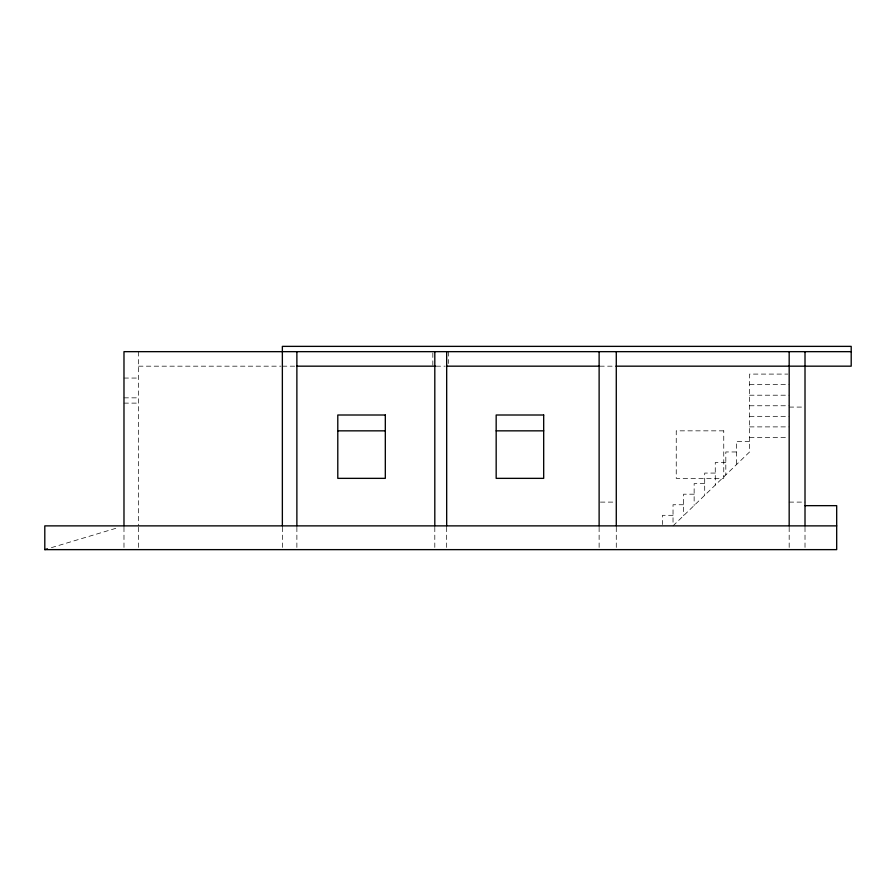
<?xml version="1.0" encoding="UTF-8"?>
<svg xmlns="http://www.w3.org/2000/svg" width="896" height="896" viewBox="0 0 896 896"><rect width="100%" height="100%" fill="white"/><g stroke="black" fill="none" stroke-linecap="round" stroke-linejoin="round"><path stroke-width="0.67" stroke-dasharray="4.48 3.36" d="M673.03 525.874L749.571 451.965L749.571 374.091L787.808 374.091M51.397 547.646L118.709 527.453M138.51 366.173L280.963 366.173M282.363 366.173L296.878 366.173M436.117 366.173L445.256 366.173M599.782 366.173L615.619 366.173M123.984 378.056L138.51 378.056M749.571 384.653L789.174 384.653M749.571 395.203L789.174 395.203M123.984 397.846L138.51 397.846M123.984 403.122L138.51 403.122M749.571 405.765L789.174 405.765M789.174 407.086L803.69 407.086M749.571 416.326L789.174 416.326M749.571 426.888L789.174 426.888M749.571 437.438L787.83 437.438M749.571 441.403L736.378 441.403L736.378 464.699M736.378 451.965L725.816 451.965L725.816 474.891M725.816 462.515L715.266 462.515L715.266 485.094M715.266 473.077L704.704 473.077L704.704 495.286M704.704 483.638L694.142 483.638L694.142 505.478M694.142 494.189L683.581 494.189L683.581 515.67M600.432 502.107L614.958 502.107M789.174 502.107L805.011 502.107M683.581 504.75L673.03 504.75L673.03 524.552M673.03 515.312L662.469 515.312L662.469 524.552M805.011 527.262L805.011 548.229M789.174 527.262L789.174 548.229M616.28 527.262L616.28 548.229M599.122 527.262L599.122 548.229M448.661 351.658L448.661 363.53M446.678 527.262L446.678 548.229M434.806 527.262L434.806 548.229M432.824 352.979L432.824 366.173M296.878 527.262L296.878 548.229M282.363 527.262L282.363 548.229M138.51 351.658L138.51 525.874M138.51 527.262L138.51 549.629M123.984 527.262L123.984 549.629M723.755 430.842L676.245 430.842L676.245 478.352L723.755 478.352L723.755 430.842"/><path stroke-width="1.34" d="M836.685 525.874L44.8 525.874L44.8 549.629L47.443 548.834M851.2 351.658L123.984 351.658L123.984 525.874M296.878 366.173L435.467 366.173M446.656 366.173L599.234 366.173M616.034 366.173L851.2 366.173L851.2 346.371L282.363 346.371L282.363 525.874M337.792 430.842L385.314 430.842M496.171 430.842L543.682 430.842M805.011 505.658L836.685 505.658L836.685 549.629L44.8 549.629M805.011 351.658L805.011 525.874M789.174 351.658L789.174 525.874M616.28 351.658L616.28 525.874M599.122 351.658L599.122 525.874M446.678 351.658L446.678 525.874M434.806 351.658L434.806 525.874M296.878 351.658L296.878 525.874M385.314 415.005L337.792 415.005L337.792 478.352L385.314 478.352L385.314 415.005M543.682 415.005L496.171 415.005L496.171 478.352L543.682 478.352L543.682 415.005"/></g></svg>
